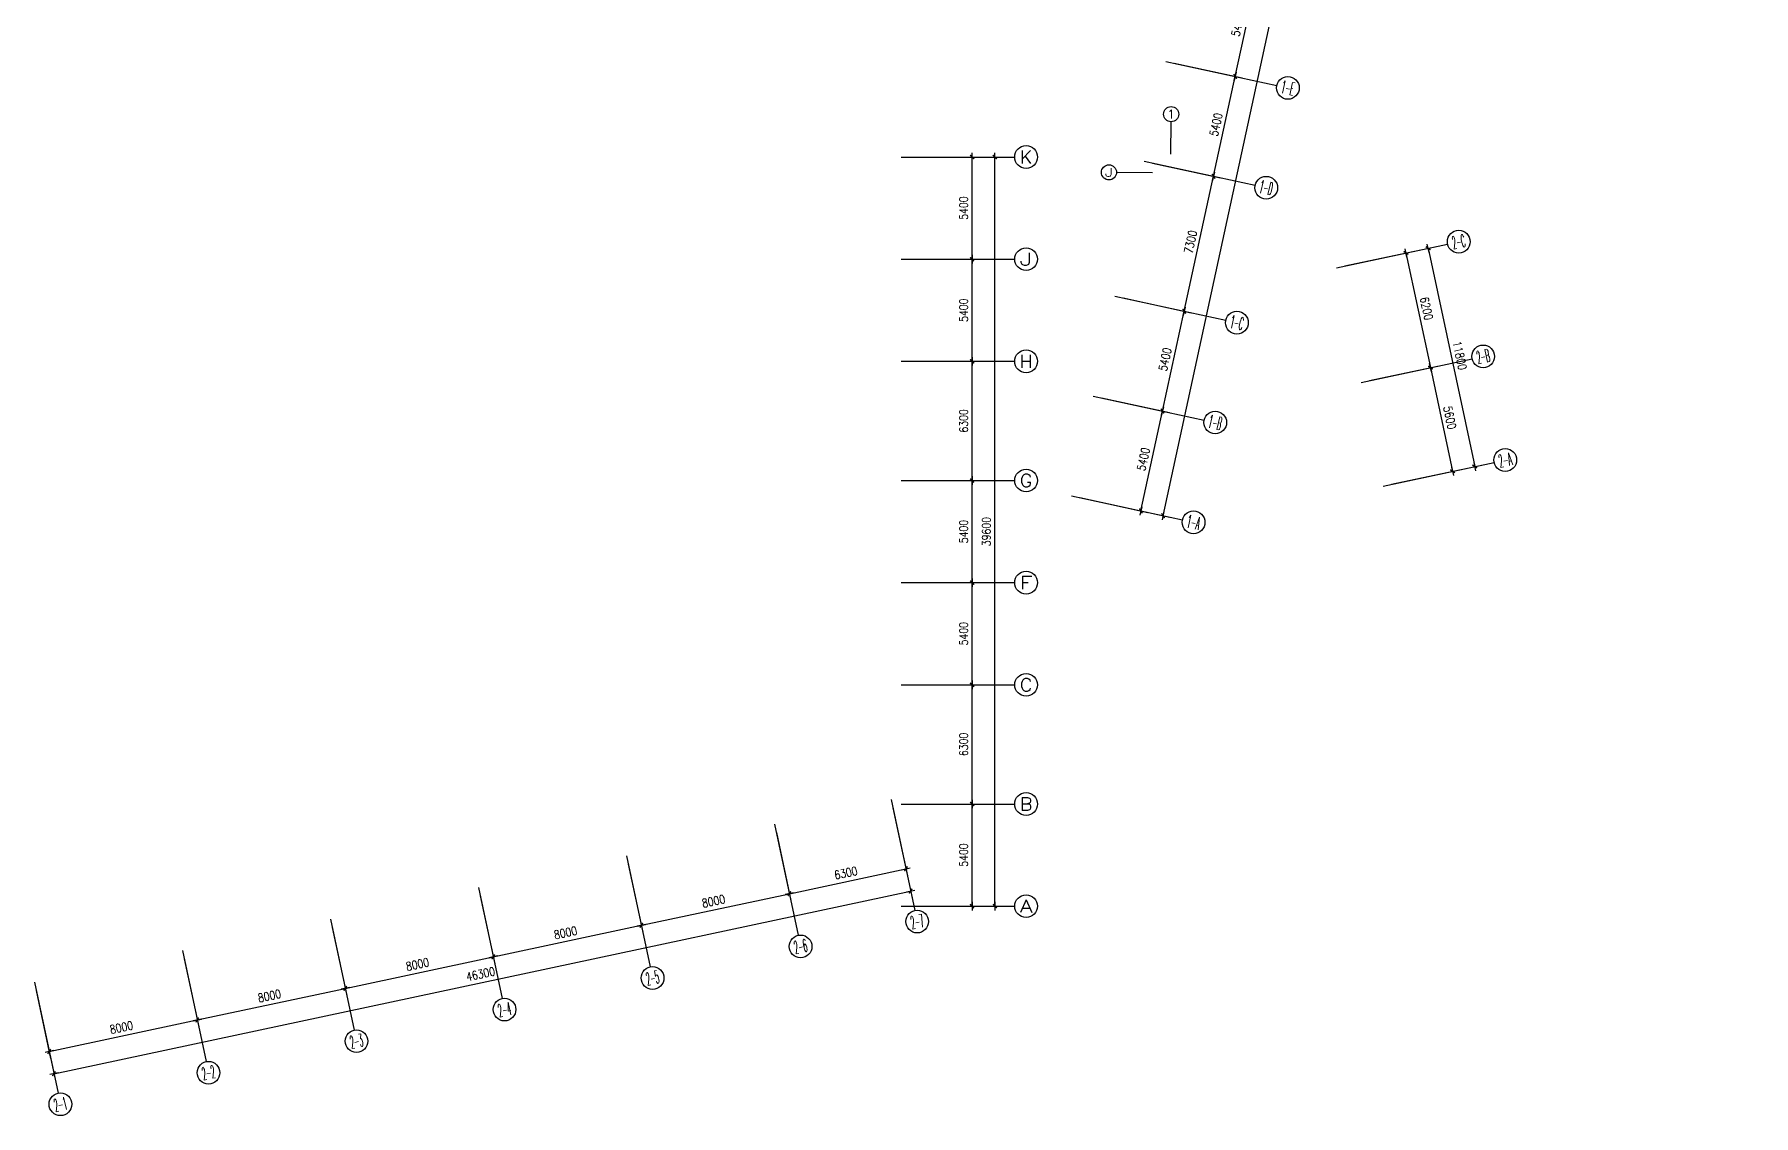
# Model space of a CAD drawing. Extents: x 791398 to 2325386, y -987887 to -518217.
# Drawn here: x 2232309 to 2323173, y -860828 to -803674 of the extents above; entities that cross this region are included whole.
import ezdxf
from ezdxf.enums import TextEntityAlignment as Align

# ---------------------------------------------------------------- set-up
doc = ezdxf.new("R2010")
doc.units = 0
doc.header["$LTSCALE"] = 1000
doc.header["$MEASUREMENT"] = 0
doc.header["$PDMODE"] = 3
doc.linetypes.add('DOTE', pattern=[2.42, 2, -0.2, 0.02, -0.2])
for name, color, linetype in [('AXIS', 3, 'Continuous'), ('AXIS_TEXT', 7, 'Continuous'), ('DOTE', 8, 'DOTE')]:
    doc.layers.add(name, color=color, linetype=linetype)
doc.layers.get('DOTE').off()
doc.styles.add('_TCH_AXIS', font='COMPLEX', dxfattribs={"bigfont": 'GBCBIG'})
doc.styles.add('COMPLEX', font='COMPLEX')
doc.styles.add('dim_font', font='SIMPLEX.shx', dxfattribs={"width": 0.8})
doc.dimstyles.new('DIMN150', dxfattribs={"dimscale": 1.5, "dimtxt": 300, "dimasz": 1, "dimexe": 250, "dimexo": 300, "dimgap": 150, "dimtad": 1, "dimdec": 0, "dimzin": 0, "dimdsep": 46, "dimtxsty": 'dim_font', "dimblk": '_DIMX', "dimcen": 0.09, "dimclrt": 7, "dimadec": 0, "dimazin": 0, "dimtfac": 1, "dimtdec": 0, "dimtix": 1, "dimtmove": 2, "dimatfit": 3, "dimldrblk": '_DIMX', "dimfxl": 0, "dimtolj": 1, "dimtzin": 0, "dimarcsym": 0})

# ---------------------------------------------------------------- blocks, each defined once
blk = doc.blocks.new('_DIMX')
blk.add_line((-150, 0), (150, 0))
at = {"const_width": 50}
blk.add_lwpolyline([(-70, -70), (70, 70)], dxfattribs=at)
blk = doc.blocks.new('*D630')
at = {"layer": 'AXIS', "color": 0, "lineweight": -2}
for p, q in [((69359, -163792), (74234, -163792)), ((73859, -203390), (73859, -163793)), ((69359, -203392), (74234, -203392))]:
    blk.add_line(p, q, dxfattribs=at)
at = {"layer": 'Defpoints', "color": 0}
for p in [(68909, -163792), (73859, -163792), (68909, -203392)]:
    blk.add_point(p, dxfattribs=at)
at = {"layer": 'AXIS', "color": 0, "lineweight": -2, "xscale": 1.5, "yscale": 1.5, "zscale": 1.5}
for p, rotation in [((73859, -163792), 90), ((73859, -203392), 270)]:
    blk.add_blockref('_DIMX', p, dxfattribs=dict(at, rotation=rotation))
at = {"layer": 'AXIS', "color": 7, "insert": (73409, -183592), "char_height": 450, "attachment_point": 5, "rotation": 90, "style": 'dim_font'}
blk.add_mtext('\\A1;39600', dxfattribs=at)
blk = doc.blocks.new('*D631')
at = {"layer": 'AXIS', "color": 0, "lineweight": -2}
for p, q in [((69359, -197992), (73034, -197992)), ((72659, -203390), (72659, -197993)), ((69359, -203392), (73034, -203392))]:
    blk.add_line(p, q, dxfattribs=at)
at = {"layer": 'Defpoints', "color": 0}
for p in [(68909, -197992), (72659, -197992), (68909, -203392)]:
    blk.add_point(p, dxfattribs=at)
at = {"layer": 'AXIS', "color": 0, "lineweight": -2, "xscale": 1.5, "yscale": 1.5, "zscale": 1.5}
for p, rotation in [((72659, -197992), 90), ((72659, -203392), 270)]:
    blk.add_blockref('_DIMX', p, dxfattribs=dict(at, rotation=rotation))
at = {"layer": 'AXIS', "color": 7, "insert": (72209, -200692), "char_height": 450, "attachment_point": 5, "rotation": 90, "style": 'dim_font'}
blk.add_mtext('\\A1;5400', dxfattribs=at)
blk = doc.blocks.new('*D632')
at = {"layer": 'AXIS', "color": 0, "lineweight": -2}
for p, q in [((69359, -191692), (73034, -191692)), ((72659, -197990), (72659, -191693)), ((69359, -197992), (73034, -197992))]:
    blk.add_line(p, q, dxfattribs=at)
at = {"layer": 'Defpoints', "color": 0}
for p in [(68909, -191692), (72659, -191692), (68909, -197992)]:
    blk.add_point(p, dxfattribs=at)
at = {"layer": 'AXIS', "color": 0, "lineweight": -2, "xscale": 1.5, "yscale": 1.5, "zscale": 1.5}
for p, rotation in [((72659, -191692), 90), ((72659, -197992), 270)]:
    blk.add_blockref('_DIMX', p, dxfattribs=dict(at, rotation=rotation))
at = {"layer": 'AXIS', "color": 7, "insert": (72209, -194842), "char_height": 450, "attachment_point": 5, "rotation": 90, "style": 'dim_font'}
blk.add_mtext('\\A1;6300', dxfattribs=at)
blk = doc.blocks.new('*D633')
at = {"layer": 'AXIS', "color": 0, "lineweight": -2}
for p, q in [((69359, -186292), (73034, -186292)), ((72659, -191690), (72659, -186293)), ((69359, -191692), (73034, -191692))]:
    blk.add_line(p, q, dxfattribs=at)
at = {"layer": 'Defpoints', "color": 0}
for p in [(68909, -186292), (72659, -186292), (68909, -191692)]:
    blk.add_point(p, dxfattribs=at)
at = {"layer": 'AXIS', "color": 0, "lineweight": -2, "xscale": 1.5, "yscale": 1.5, "zscale": 1.5}
for p, rotation in [((72659, -186292), 90), ((72659, -191692), 270)]:
    blk.add_blockref('_DIMX', p, dxfattribs=dict(at, rotation=rotation))
at = {"layer": 'AXIS', "color": 7, "insert": (72209, -188992), "char_height": 450, "attachment_point": 5, "rotation": 90, "style": 'dim_font'}
blk.add_mtext('\\A1;5400', dxfattribs=at)
blk = doc.blocks.new('*D634')
at = {"layer": 'AXIS', "color": 0, "lineweight": -2}
for p, q in [((69359, -180892), (73034, -180892)), ((72659, -186290), (72659, -180893)), ((69359, -186292), (73034, -186292))]:
    blk.add_line(p, q, dxfattribs=at)
at = {"layer": 'Defpoints', "color": 0}
for p in [(68909, -180892), (72659, -180892), (68909, -186292)]:
    blk.add_point(p, dxfattribs=at)
at = {"layer": 'AXIS', "color": 0, "lineweight": -2, "xscale": 1.5, "yscale": 1.5, "zscale": 1.5}
for p, rotation in [((72659, -180892), 90), ((72659, -186292), 270)]:
    blk.add_blockref('_DIMX', p, dxfattribs=dict(at, rotation=rotation))
at = {"layer": 'AXIS', "color": 7, "insert": (72209, -183592), "char_height": 450, "attachment_point": 5, "rotation": 90, "style": 'dim_font'}
blk.add_mtext('\\A1;5400', dxfattribs=at)
blk = doc.blocks.new('*D635')
at = {"layer": 'AXIS', "color": 0, "lineweight": -2}
for p, q in [((69359, -174592), (73034, -174592)), ((72659, -180890), (72659, -174593)), ((69359, -180892), (73034, -180892))]:
    blk.add_line(p, q, dxfattribs=at)
at = {"layer": 'Defpoints', "color": 0}
for p in [(68909, -174592), (72659, -174592), (68909, -180892)]:
    blk.add_point(p, dxfattribs=at)
at = {"layer": 'AXIS', "color": 0, "lineweight": -2, "xscale": 1.5, "yscale": 1.5, "zscale": 1.5}
for p, rotation in [((72659, -174592), 90), ((72659, -180892), 270)]:
    blk.add_blockref('_DIMX', p, dxfattribs=dict(at, rotation=rotation))
at = {"layer": 'AXIS', "color": 7, "insert": (72209, -177742), "char_height": 450, "attachment_point": 5, "rotation": 90, "style": 'dim_font'}
blk.add_mtext('\\A1;6300', dxfattribs=at)
blk = doc.blocks.new('*D636')
at = {"layer": 'AXIS', "color": 0, "lineweight": -2}
for p, q in [((69359, -169192), (73034, -169192)), ((72659, -174590), (72659, -169193)), ((69359, -174592), (73034, -174592))]:
    blk.add_line(p, q, dxfattribs=at)
at = {"layer": 'Defpoints', "color": 0}
for p in [(68909, -169192), (72659, -169192), (68909, -174592)]:
    blk.add_point(p, dxfattribs=at)
at = {"layer": 'AXIS', "color": 0, "lineweight": -2, "xscale": 1.5, "yscale": 1.5, "zscale": 1.5}
for p, rotation in [((72659, -169192), 90), ((72659, -174592), 270)]:
    blk.add_blockref('_DIMX', p, dxfattribs=dict(at, rotation=rotation))
at = {"layer": 'AXIS', "color": 7, "insert": (72209, -171892), "char_height": 450, "attachment_point": 5, "rotation": 90, "style": 'dim_font'}
blk.add_mtext('\\A1;5400', dxfattribs=at)
blk = doc.blocks.new('*D637')
at = {"layer": 'AXIS', "color": 0, "lineweight": -2}
for p, q in [((69359, -163792), (73034, -163792)), ((72659, -169190), (72659, -163793)), ((69359, -169192), (73034, -169192))]:
    blk.add_line(p, q, dxfattribs=at)
at = {"layer": 'Defpoints', "color": 0}
for p in [(68909, -163792), (72659, -163792), (68909, -169192)]:
    blk.add_point(p, dxfattribs=at)
at = {"layer": 'AXIS', "color": 0, "lineweight": -2, "xscale": 1.5, "yscale": 1.5, "zscale": 1.5}
for p, rotation in [((72659, -163792), 90), ((72659, -169192), 270)]:
    blk.add_blockref('_DIMX', p, dxfattribs=dict(at, rotation=rotation))
at = {"layer": 'AXIS', "color": 7, "insert": (72209, -166492), "char_height": 450, "attachment_point": 5, "rotation": 90, "style": 'dim_font'}
blk.add_mtext('\\A1;5400', dxfattribs=at)
blk = doc.blocks.new('_AXISO')
blk.add_circle((0, 0), 0.5)
at = {"layer": 'AXIS_TEXT', "style": 'COMPLEX', "width": 1.041667}
blk.add_attdef('A', text='', height=0.56, dxfattribs=at).set_placement((-0.25, -0.28), (0.25, -0.28), align=Align.FIT)
blk = doc.blocks.new('*D674')
at = {"layer": 'AXIS', "color": 0, "lineweight": -2}
for p, q in [((109564, -38027), (114328, -39061)), ((82749, -182751), (113961, -38983)), ((78351, -181798), (83115, -182832))]:
    blk.add_line(p, q, dxfattribs=at)
at = {"layer": 'Defpoints', "color": 0}
for p in [(109124, -37931), (113961, -38981), (77912, -181703)]:
    blk.add_point(p, dxfattribs=at)
at = {"layer": 'AXIS', "color": 0, "lineweight": -2, "xscale": 1.5, "yscale": 1.5, "zscale": 1.5}
for p, rotation in [((113961, -38981), 77.75137563257044), ((82749, -182753), 257.7513756325704)]:
    blk.add_blockref('_DIMX', p, dxfattribs=dict(at, rotation=rotation))
at = {"layer": 'AXIS', "color": 7, "insert": (97915, -110772), "char_height": 450, "attachment_point": 5, "rotation": 77.75138, "style": 'dim_font'}
blk.add_mtext('\\A1;147120', dxfattribs=at)
blk = doc.blocks.new('*D675')
at = {"layer": 'AXIS', "color": 0, "lineweight": -2}
for p, q in [((79497, -176521), (83088, -177301)), ((81576, -182497), (82721, -177223)), ((78351, -181798), (81943, -182578))]:
    blk.add_line(p, q, dxfattribs=at)
at = {"layer": 'Defpoints', "color": 0}
for p in [(79057, -176426), (82722, -177221), (77912, -181703)]:
    blk.add_point(p, dxfattribs=at)
at = {"layer": 'AXIS', "color": 0, "lineweight": -2, "xscale": 1.5, "yscale": 1.5, "zscale": 1.5}
for p, rotation in [((82722, -177221), 77.75137563257037), ((81576, -182498), 257.7513756325703)]:
    blk.add_blockref('_DIMX', p, dxfattribs=dict(at, rotation=rotation))
at = {"layer": 'AXIS', "color": 7, "insert": (81709, -179764), "char_height": 450, "attachment_point": 5, "rotation": 77.75138, "style": 'dim_font'}
blk.add_mtext('\\A1;5400', dxfattribs=at)
blk = doc.blocks.new('*D676')
at = {"layer": 'AXIS', "color": 0, "lineweight": -2}
for p, q in [((80643, -171244), (84234, -172024)), ((82722, -177220), (83867, -171946)), ((79497, -176521), (83088, -177301))]:
    blk.add_line(p, q, dxfattribs=at)
at = {"layer": 'Defpoints', "color": 0}
for p in [(80203, -171149), (83867, -171944), (79057, -176426)]:
    blk.add_point(p, dxfattribs=at)
at = {"layer": 'AXIS', "color": 0, "lineweight": -2, "xscale": 1.5, "yscale": 1.5, "zscale": 1.5}
for p, rotation in [((83867, -171944), 77.75137563257057), ((82722, -177221), 257.7513756325706)]:
    blk.add_blockref('_DIMX', p, dxfattribs=dict(at, rotation=rotation))
at = {"layer": 'AXIS', "color": 7, "insert": (82855, -174487), "char_height": 450, "attachment_point": 5, "rotation": 77.75138, "style": 'dim_font'}
blk.add_mtext('\\A1;5400', dxfattribs=at)
blk = doc.blocks.new('*D677')
at = {"layer": 'AXIS', "color": 0, "lineweight": -2}
for p, q in [((82191, -164110), (85783, -164890)), ((83868, -171943), (85416, -164812)), ((80643, -171244), (84234, -172024))]:
    blk.add_line(p, q, dxfattribs=at)
at = {"layer": 'Defpoints', "color": 0}
for p in [(81752, -164015), (85416, -164810), (80203, -171149)]:
    blk.add_point(p, dxfattribs=at)
at = {"layer": 'AXIS', "color": 0, "lineweight": -2, "xscale": 1.5, "yscale": 1.5, "zscale": 1.5}
for p, rotation in [((85416, -164810), 77.75137563257037), ((83867, -171944), 257.7513756325703)]:
    blk.add_blockref('_DIMX', p, dxfattribs=dict(at, rotation=rotation))
at = {"layer": 'AXIS', "color": 7, "insert": (84202, -168282), "char_height": 450, "attachment_point": 5, "rotation": 77.75138, "style": 'dim_font'}
blk.add_mtext('\\A1;7300', dxfattribs=at)
blk = doc.blocks.new('*D678')
at = {"layer": 'AXIS', "color": 0, "lineweight": -2}
for p, q in [((83337, -158833), (86928, -159613)), ((85416, -164809), (86561, -159535)), ((82191, -164110), (85783, -164890))]:
    blk.add_line(p, q, dxfattribs=at)
at = {"layer": 'Defpoints', "color": 0}
for p in [(82897, -158738), (86562, -159533), (81752, -164015)]:
    blk.add_point(p, dxfattribs=at)
at = {"layer": 'AXIS', "color": 0, "lineweight": -2, "xscale": 1.5, "yscale": 1.5, "zscale": 1.5}
for p, rotation in [((86562, -159533), 77.75137563257046), ((85416, -164810), 257.7513756325704)]:
    blk.add_blockref('_DIMX', p, dxfattribs=dict(at, rotation=rotation))
at = {"layer": 'AXIS', "color": 7, "insert": (85549, -162076), "char_height": 450, "attachment_point": 5, "rotation": 77.75138, "style": 'dim_font'}
blk.add_mtext('\\A1;5400', dxfattribs=at)
blk = doc.blocks.new('*D679')
at = {"layer": 'AXIS', "color": 0, "lineweight": -2}
for p, q in [((84483, -153556), (88074, -154336)), ((86562, -159532), (87707, -154258)), ((83337, -158833), (86928, -159613))]:
    blk.add_line(p, q, dxfattribs=at)
at = {"layer": 'Defpoints', "color": 0}
for p in [(84043, -153461), (87707, -154256), (82897, -158738)]:
    blk.add_point(p, dxfattribs=at)
at = {"layer": 'AXIS', "color": 0, "lineweight": -2, "xscale": 1.5, "yscale": 1.5, "zscale": 1.5}
for p, rotation in [((87707, -154256), 77.75137563257047), ((86562, -159533), 257.7513756325704)]:
    blk.add_blockref('_DIMX', p, dxfattribs=dict(at, rotation=rotation))
at = {"layer": 'AXIS', "color": 7, "insert": (86695, -156799), "char_height": 450, "attachment_point": 5, "rotation": 77.75138, "style": 'dim_font'}
blk.add_mtext('\\A1;5400', dxfattribs=at)
blk = doc.blocks.new('*D722')
at = {"layer": 'AXIS', "color": 0, "lineweight": -2}
for p, q in [((68472, -198191), (69489, -202959)), ((24130, -212250), (69409, -202593)), ((23190, -207849), (24207, -212617))]:
    blk.add_line(p, q, dxfattribs=at)
at = {"layer": 'Defpoints', "color": 0}
for p in [(68378, -197751), (69410, -202592), (23096, -207409)]:
    blk.add_point(p, dxfattribs=at)
at = {"layer": 'AXIS', "color": 0, "lineweight": -2, "xscale": 1.5, "yscale": 1.5, "zscale": 1.5}
for p, rotation in [((69410, -202592), 12.04021007869188), ((24129, -212250), 192.0402100786919)]:
    blk.add_blockref('_DIMX', p, dxfattribs=dict(at, rotation=rotation))
at = {"layer": 'AXIS', "color": 7, "insert": (46676, -206981), "char_height": 450, "attachment_point": 5, "rotation": 12.04021, "style": 'dim_font'}
blk.add_mtext('\\A1;46300', dxfattribs=at)
blk = doc.blocks.new('*D723')
at = {"layer": 'AXIS', "color": 0, "lineweight": -2}
for p, q in [((31014, -206181), (31781, -209775)), ((23190, -207849), (23957, -211444)), ((23880, -211077), (31701, -209408))]:
    blk.add_line(p, q, dxfattribs=at)
at = {"layer": 'Defpoints', "color": 0}
for p in [(30920, -205741), (23096, -207409), (31703, -209408)]:
    blk.add_point(p, dxfattribs=at)
at = {"layer": 'AXIS', "color": 0, "lineweight": -2, "xscale": 1.5, "yscale": 1.5, "zscale": 1.5}
for p, rotation in [((31703, -209408), 12.04021007869192), ((23879, -211077), 192.0402100786919)]:
    blk.add_blockref('_DIMX', p, dxfattribs=dict(at, rotation=rotation))
at = {"layer": 'AXIS', "color": 7, "insert": (27697, -209802), "char_height": 450, "attachment_point": 5, "rotation": 12.04021, "style": 'dim_font'}
blk.add_mtext('\\A1;8000', dxfattribs=at)
blk = doc.blocks.new('*D724')
at = {"layer": 'AXIS', "color": 0, "lineweight": -2}
for p, q in [((38838, -204512), (39605, -208106)), ((31014, -206181), (31781, -209775)), ((31704, -209408), (39525, -207740))]:
    blk.add_line(p, q, dxfattribs=at)
at = {"layer": 'Defpoints', "color": 0}
for p in [(38744, -204072), (30920, -205741), (39527, -207739)]:
    blk.add_point(p, dxfattribs=at)
at = {"layer": 'AXIS', "color": 0, "lineweight": -2, "xscale": 1.5, "yscale": 1.5, "zscale": 1.5}
for p, rotation in [((39527, -207739), 12.04021007869184), ((31703, -209408), 192.0402100786918)]:
    blk.add_blockref('_DIMX', p, dxfattribs=dict(at, rotation=rotation))
at = {"layer": 'AXIS', "color": 7, "insert": (35521, -208134), "char_height": 450, "attachment_point": 5, "rotation": 12.04021, "style": 'dim_font'}
blk.add_mtext('\\A1;8000', dxfattribs=at)
blk = doc.blocks.new('*D725')
at = {"layer": 'AXIS', "color": 0, "lineweight": -2}
for p, q in [((46662, -202843), (47429, -206437)), ((38838, -204512), (39605, -208106)), ((39528, -207739), (47349, -206071))]:
    blk.add_line(p, q, dxfattribs=at)
at = {"layer": 'Defpoints', "color": 0}
for p in [(46568, -202403), (38744, -204072), (47351, -206071)]:
    blk.add_point(p, dxfattribs=at)
at = {"layer": 'AXIS', "color": 0, "lineweight": -2, "xscale": 1.5, "yscale": 1.5, "zscale": 1.5}
for p, rotation in [((47351, -206071), 12.04021007869195), ((39527, -207739), 192.0402100786919)]:
    blk.add_blockref('_DIMX', p, dxfattribs=dict(at, rotation=rotation))
at = {"layer": 'AXIS', "color": 7, "insert": (43345, -206465), "char_height": 450, "attachment_point": 5, "rotation": 12.04021, "style": 'dim_font'}
blk.add_mtext('\\A1;8000', dxfattribs=at)
blk = doc.blocks.new('*D726')
at = {"layer": 'AXIS', "color": 0, "lineweight": -2}
for p, q in [((54486, -201174), (55253, -204768)), ((46662, -202843), (47429, -206437)), ((47352, -206070), (55173, -204402))]:
    blk.add_line(p, q, dxfattribs=at)
at = {"layer": 'Defpoints', "color": 0}
for p in [(54392, -200734), (46568, -202403), (55175, -204402)]:
    blk.add_point(p, dxfattribs=at)
at = {"layer": 'AXIS', "color": 0, "lineweight": -2, "xscale": 1.5, "yscale": 1.5, "zscale": 1.5}
for p, rotation in [((55175, -204402), 12.0402100786918), ((47351, -206071), 192.0402100786918)]:
    blk.add_blockref('_DIMX', p, dxfattribs=dict(at, rotation=rotation))
at = {"layer": 'AXIS', "color": 7, "insert": (51169, -204796), "char_height": 450, "attachment_point": 5, "rotation": 12.04021, "style": 'dim_font'}
blk.add_mtext('\\A1;8000', dxfattribs=at)
blk = doc.blocks.new('*D727')
at = {"layer": 'AXIS', "color": 0, "lineweight": -2}
for p, q in [((62310, -199506), (63077, -203100)), ((54486, -201174), (55253, -204768)), ((55176, -204401), (62997, -202733))]:
    blk.add_line(p, q, dxfattribs=at)
at = {"layer": 'Defpoints', "color": 0}
for p in [(62216, -199065), (54392, -200734), (62999, -202733)]:
    blk.add_point(p, dxfattribs=at)
at = {"layer": 'AXIS', "color": 0, "lineweight": -2, "xscale": 1.5, "yscale": 1.5, "zscale": 1.5}
for p, rotation in [((62999, -202733), 12.04021007869189), ((55175, -204402), 192.0402100786919)]:
    blk.add_blockref('_DIMX', p, dxfattribs=dict(at, rotation=rotation))
at = {"layer": 'AXIS', "color": 7, "insert": (58993, -203127), "char_height": 450, "attachment_point": 5, "rotation": 12.04021, "style": 'dim_font'}
blk.add_mtext('\\A1;8000', dxfattribs=at)
blk = doc.blocks.new('*D728')
at = {"layer": 'AXIS', "color": 0, "lineweight": -2}
for p, q in [((68472, -198191), (69238, -201786)), ((62310, -199506), (63077, -203100)), ((63000, -202733), (69159, -201419))]:
    blk.add_line(p, q, dxfattribs=at)
at = {"layer": 'Defpoints', "color": 0}
for p in [(68378, -197751), (62216, -199065), (69160, -201419)]:
    blk.add_point(p, dxfattribs=at)
at = {"layer": 'AXIS', "color": 0, "lineweight": -2, "xscale": 1.5, "yscale": 1.5, "zscale": 1.5}
for p, rotation in [((69160, -201419), 12.04021007869184), ((62999, -202733), 192.0402100786918)]:
    blk.add_blockref('_DIMX', p, dxfattribs=dict(at, rotation=rotation))
at = {"layer": 'AXIS', "color": 7, "insert": (65986, -201636), "char_height": 450, "attachment_point": 5, "rotation": 12.04021, "style": 'dim_font'}
blk.add_mtext('\\A1;6300', dxfattribs=at)
blk = doc.blocks.new('*D729')
at = {"layer": 'AXIS', "color": 0, "lineweight": -2}
for p, q in [((92360, -169551), (97128, -168534)), ((96761, -168613), (99222, -180151)), ((94822, -181091), (99589, -180074))]:
    blk.add_line(p, q, dxfattribs=at)
at = {"layer": 'Defpoints', "color": 0}
for p in [(91920, -169644), (99223, -180152), (94381, -181185)]:
    blk.add_point(p, dxfattribs=at)
at = {"layer": 'AXIS', "color": 0, "lineweight": -2, "xscale": 1.5, "yscale": 1.5, "zscale": 1.5}
for p, rotation in [((96761, -168612), 102.0402100786571), ((99223, -180152), 282.040210078657)]:
    blk.add_blockref('_DIMX', p, dxfattribs=dict(at, rotation=rotation))
at = {"layer": 'AXIS', "color": 7, "insert": (98432, -174288), "char_height": 450, "attachment_point": 5, "rotation": 282.04021, "style": 'dim_font'}
blk.add_mtext('\\A1;11800', dxfattribs=at)
blk = doc.blocks.new('*D730')
at = {"layer": 'AXIS', "color": 0, "lineweight": -2}
for p, q in [((93653, -175614), (97248, -174848)), ((96881, -174927), (98049, -180401)), ((94822, -181091), (98416, -180324))]:
    blk.add_line(p, q, dxfattribs=at)
at = {"layer": 'Defpoints', "color": 0}
for p in [(93213, -175708), (98049, -180403), (94381, -181185)]:
    blk.add_point(p, dxfattribs=at)
at = {"layer": 'AXIS', "color": 0, "lineweight": -2, "xscale": 1.5, "yscale": 1.5, "zscale": 1.5}
for p, rotation in [((96881, -174926), 102.040210078657), ((98049, -180403), 282.040210078657)]:
    blk.add_blockref('_DIMX', p, dxfattribs=dict(at, rotation=rotation))
at = {"layer": 'AXIS', "color": 7, "insert": (97905, -177570), "char_height": 450, "attachment_point": 5, "rotation": 282.04021, "style": 'dim_font'}
blk.add_mtext('\\A1;5600', dxfattribs=at)
blk = doc.blocks.new('*D731')
at = {"layer": 'AXIS', "color": 0, "lineweight": -2}
for p, q in [((92360, -169551), (95954, -168784)), ((95588, -168864), (96880, -174924)), ((93653, -175614), (97248, -174848))]:
    blk.add_line(p, q, dxfattribs=at)
at = {"layer": 'Defpoints', "color": 0}
for p in [(91920, -169644), (96881, -174926), (93213, -175708)]:
    blk.add_point(p, dxfattribs=at)
at = {"layer": 'AXIS', "color": 0, "lineweight": -2, "xscale": 1.5, "yscale": 1.5, "zscale": 1.5}
for p, rotation in [((95587, -168862), 102.0402100786571), ((96881, -174926), 282.040210078657)]:
    blk.add_blockref('_DIMX', p, dxfattribs=dict(at, rotation=rotation))
at = {"layer": 'AXIS', "color": 7, "insert": (96674, -171800), "char_height": 450, "attachment_point": 5, "rotation": 282.04021, "style": 'dim_font'}
blk.add_mtext('\\A1;6200', dxfattribs=at)
blk = doc.blocks.new('zx')
at = {"layer": 'AXIS'}
for p, q in [((82897.2, -158737.7), (88760.6, -160010.6)), ((83160.4, -163638.1), (83172.5, -161930.4)), ((68909.3, -163792), (74909.3, -163792)), ((81751.5, -164014.8), (87614.9, -165287.7)), ((82198.6, -164620.3), (80289.6, -164606.8)), ((91920, -169644.4), (97788, -168392.8)), ((68909.3, -169192), (74909.3, -169192)), ((80202.8, -171148.6), (86066.2, -172421.5)), ((93213.3, -175708), (99081.3, -174456.4)), ((68909.3, -174592), (74909.3, -174592)), ((79057.2, -176425.7), (84920.6, -177698.6)), ((94381.4, -181184.8), (100249.4, -179933.2)), ((68909.3, -180892), (74909.3, -180892)), ((77911.5, -181702.8), (83775, -182975.7)), ((68909.3, -186292), (74909.3, -186292)), ((68909.3, -191692), (74909.3, -191692)), ((68377.8, -197751.3), (69629.4, -203619.3)), ((68909.3, -197992), (74909.3, -197992)), ((62216.4, -199065.5), (63468, -204933.5)), ((54392.4, -200734.2), (55644, -206602.2)), ((46568.4, -202403), (47820, -208271)), ((68909.3, -203392), (74909.3, -203392)), ((38744.4, -204071.8), (39996, -209939.8)), ((30920.4, -205740.6), (32172, -211608.6)), ((23096.4, -207409.4), (24348, -213277.4))]:
    blk.add_line(p, q, dxfattribs=at)
blk.add_circle((79889.6, -164604), 400, dxfattribs=at)
ref = blk.add_blockref('_AXISO', (89346.9, -160137.9), dxfattribs=dict(at, xscale=1200, yscale=1200, zscale=1200))
ref.add_attrib('A', '1-E', dxfattribs={"layer": 'AXIS_TEXT', "height": 678.82, "rotation": 347.751376, "style": '_TCH_AXIS', "width": 0.368421}).set_placement((88943.2, -160397.6), (89606.6, -160541.6), align=Align.FIT)
ref = blk.add_blockref('_AXISO', (83175.3, -161530.4), dxfattribs=dict(at, xscale=800, yscale=800, zscale=800))
ref.add_attrib('A', '1', dxfattribs={"layer": 'AXIS_TEXT', "height": 452.5, "style": '_TCH_AXIS', "width": 2.333333}).set_placement((82949, -161756.6), (83401.6, -161756.6), align=Align.FIT)
ref = blk.add_blockref('_AXISO', (75509.3, -163792), dxfattribs=dict(at, xscale=1200, yscale=1200, zscale=1200))
ref.add_attrib('A', 'K', dxfattribs={"layer": 'AXIS_TEXT', "height": 678.8, "style": '_TCH_AXIS', "width": 1.105263}).set_placement((75169.9, -164131.4), (75848.7, -164131.4), align=Align.FIT)
ref = blk.add_blockref('_AXISO', (88201.3, -165415), dxfattribs=dict(at, xscale=1200, yscale=1200, zscale=1200))
ref.add_attrib('A', '1-D', dxfattribs={"layer": 'AXIS_TEXT', "height": 678.82, "rotation": 347.751376, "style": '_TCH_AXIS', "width": 0.362069}).set_placement((87797.6, -165674.7), (88461, -165818.7), align=Align.FIT)
ref = blk.add_blockref('_AXISO', (98374.8, -168267.7), dxfattribs=dict(at, xscale=1200, yscale=1200, zscale=1200))
ref.add_attrib('A', '2-C', dxfattribs={"layer": 'AXIS_TEXT', "height": 678.82, "rotation": 12.04021, "style": '_TCH_AXIS', "width": 0.344262}).set_placement((98113.6, -168670.4), (98777.5, -168528.8), align=Align.FIT)
ref = blk.add_blockref('_AXISO', (75509.3, -169192), dxfattribs=dict(at, xscale=1200, yscale=1200, zscale=1200))
ref.add_attrib('A', 'J', dxfattribs={"layer": 'AXIS_TEXT', "height": 678.8, "style": '_TCH_AXIS', "width": 1.909091}).set_placement((75169.9, -169531.4), (75848.7, -169531.4), align=Align.FIT)
ref = blk.add_blockref('_AXISO', (86652.6, -172548.8), dxfattribs=dict(at, xscale=1200, yscale=1200, zscale=1200))
ref.add_attrib('A', '1-C', dxfattribs={"layer": 'AXIS_TEXT', "height": 678.82, "rotation": 347.751376, "style": '_TCH_AXIS', "width": 0.375}).set_placement((86248.9, -172808.5), (86912.2, -172952.5), align=Align.FIT)
ref = blk.add_blockref('_AXISO', (75509.3, -174592), dxfattribs=dict(at, xscale=1200, yscale=1200, zscale=1200))
ref.add_attrib('A', 'H', dxfattribs={"layer": 'AXIS_TEXT', "height": 678.8, "style": '_TCH_AXIS', "width": 1.05}).set_placement((75169.9, -174931.4), (75848.7, -174931.4), align=Align.FIT)
ref = blk.add_blockref('_AXISO', (99668.1, -174331.3), dxfattribs=dict(at, xscale=1200, yscale=1200, zscale=1200))
ref.add_attrib('A', '2-B', dxfattribs={"layer": 'AXIS_TEXT', "height": 678.82, "rotation": 12.04021, "style": '_TCH_AXIS', "width": 0.333333}).set_placement((99406.9, -174734), (100070.8, -174592.4), align=Align.FIT)
ref = blk.add_blockref('_AXISO', (85506.9, -177825.9), dxfattribs=dict(at, xscale=1200, yscale=1200, zscale=1200))
ref.add_attrib('A', '1-B', dxfattribs={"layer": 'AXIS_TEXT', "height": 678.82, "rotation": 347.751376, "style": '_TCH_AXIS', "width": 0.362069}).set_placement((85103.2, -178085.6), (85766.6, -178229.6), align=Align.FIT)
ref = blk.add_blockref('_AXISO', (100836.2, -179808.1), dxfattribs=dict(at, xscale=1200, yscale=1200, zscale=1200))
ref.add_attrib('A', '2-A', dxfattribs={"layer": 'AXIS_TEXT', "height": 678.82, "rotation": 12.04021, "style": '_TCH_AXIS', "width": 0.328125}).set_placement((100575.1, -180210.8), (101239, -180069.2), align=Align.FIT)
ref = blk.add_blockref('_AXISO', (75509.3, -180892), dxfattribs=dict(at, xscale=1200, yscale=1200, zscale=1200))
ref.add_attrib('A', 'G', dxfattribs={"layer": 'AXIS_TEXT', "height": 678.8, "style": '_TCH_AXIS', "width": 1.166667}).set_placement((75169.9, -181231.4), (75848.7, -181231.4), align=Align.FIT)
ref = blk.add_blockref('_AXISO', (84361.3, -183103), dxfattribs=dict(at, xscale=1200, yscale=1200, zscale=1200))
ref.add_attrib('A', '1-A', dxfattribs={"layer": 'AXIS_TEXT', "height": 678.82, "rotation": 347.751376, "style": '_TCH_AXIS', "width": 0.355932}).set_placement((83957.6, -183362.7), (84621, -183506.7), align=Align.FIT)
ref = blk.add_blockref('_AXISO', (75509.3, -186292), dxfattribs=dict(at, xscale=1200, yscale=1200, zscale=1200))
ref.add_attrib('A', 'F', dxfattribs={"layer": 'AXIS_TEXT', "height": 678.8, "style": '_TCH_AXIS', "width": 1.3125}).set_placement((75169.9, -186631.4), (75848.7, -186631.4), align=Align.FIT)
ref = blk.add_blockref('_AXISO', (75509.3, -191692), dxfattribs=dict(at, xscale=1200, yscale=1200, zscale=1200))
ref.add_attrib('A', 'C', dxfattribs={"layer": 'AXIS_TEXT', "height": 678.8, "style": '_TCH_AXIS', "width": 1.4}).set_placement((75169.9, -192031.4), (75848.7, -192031.4), align=Align.FIT)
ref = blk.add_blockref('_AXISO', (75509.3, -197992), dxfattribs=dict(at, xscale=1200, yscale=1200, zscale=1200))
ref.add_attrib('A', 'B', dxfattribs={"layer": 'AXIS_TEXT', "height": 678.8, "style": '_TCH_AXIS', "width": 1.235294}).set_placement((75169.9, -198331.4), (75848.7, -198331.4), align=Align.FIT)
ref = blk.add_blockref('_AXISO', (75509.3, -203392), dxfattribs=dict(at, xscale=1200, yscale=1200, zscale=1200))
ref.add_attrib('A', 'A', dxfattribs={"layer": 'AXIS_TEXT', "height": 678.8, "style": '_TCH_AXIS', "width": 1.166667}).set_placement((75169.9, -203731.4), (75848.7, -203731.4), align=Align.FIT)
ref = blk.add_blockref('_AXISO', (69754.6, -204206.1), dxfattribs=dict(at, xscale=1200, yscale=1200, zscale=1200))
ref.add_attrib('A', '2-7', dxfattribs={"layer": 'AXIS_TEXT', "height": 678.82, "rotation": 12.04021, "style": '_TCH_AXIS', "width": 0.35}).set_placement((69493.4, -204608.8), (70157.3, -204467.2), align=Align.FIT)
ref = blk.add_blockref('_AXISO', (63593.2, -205520.3), dxfattribs=dict(at, xscale=1200, yscale=1200, zscale=1200))
ref.add_attrib('A', '2-6', dxfattribs={"layer": 'AXIS_TEXT', "height": 678.82, "rotation": 12.04021, "style": '_TCH_AXIS', "width": 0.35}).set_placement((63332, -205923), (63995.9, -205781.4), align=Align.FIT)
ref = blk.add_blockref('_AXISO', (55769.2, -207189), dxfattribs=dict(at, xscale=1200, yscale=1200, zscale=1200))
ref.add_attrib('A', '2-5', dxfattribs={"layer": 'AXIS_TEXT', "height": 678.82, "rotation": 12.04021, "style": '_TCH_AXIS', "width": 0.35}).set_placement((55508, -207591.8), (56171.9, -207450.2), align=Align.FIT)
ref = blk.add_blockref('_AXISO', (47945.1, -208857.8), dxfattribs=dict(at, xscale=1200, yscale=1200, zscale=1200))
ref.add_attrib('A', '2-4', dxfattribs={"layer": 'AXIS_TEXT', "height": 678.82, "rotation": 12.04021, "style": '_TCH_AXIS', "width": 0.33871}).set_placement((47684, -209260.6), (48347.9, -209119), align=Align.FIT)
ref = blk.add_blockref('_AXISO', (40121.1, -210526.6), dxfattribs=dict(at, xscale=1200, yscale=1200, zscale=1200))
ref.add_attrib('A', '2-3', dxfattribs={"layer": 'AXIS_TEXT', "height": 678.82, "rotation": 12.04021, "style": '_TCH_AXIS', "width": 0.35}).set_placement((39860, -210929.4), (40523.9, -210787.8), align=Align.FIT)
ref = blk.add_blockref('_AXISO', (32297.1, -212195.4), dxfattribs=dict(at, xscale=1200, yscale=1200, zscale=1200))
ref.add_attrib('A', '2-2', dxfattribs={"layer": 'AXIS_TEXT', "height": 678.82, "rotation": 12.04021, "style": '_TCH_AXIS', "width": 0.35}).set_placement((32036, -212598.1), (32699.9, -212456.5), align=Align.FIT)
ref = blk.add_blockref('_AXISO', (24473.1, -213864.2), dxfattribs=dict(at, xscale=1200, yscale=1200, zscale=1200))
ref.add_attrib('A', '2-1', dxfattribs={"layer": 'AXIS_TEXT', "height": 678.82, "rotation": 12.04021, "style": '_TCH_AXIS', "width": 0.381818}).set_placement((24212, -214266.9), (24875.9, -214125.3), align=Align.FIT)
at = {"layer": 'AXIS_TEXT', "style": '_TCH_AXIS', "width": 1.909091}
blk.add_text('J', height=452.5, dxfattribs=at).set_placement((79663.4, -164830.3), (80115.9, -164830.3), align=Align.FIT)
at = {"layer": 'AXIS'}
for p1, p2, distance, picture, middle in [((77911.5344, -181702.7577), (109123.7635, -37931.2987), -4950, '*D674', (97915.2118, -110771.7221)), ((82897.2, -158737.7), (84042.8, -153460.6), -3750, '*D679', (86694.9, -156799.3)), ((81751.5, -164014.8), (82897.2, -158737.7), -3750, '*D678', (85549.2, -162076.4)), ((68909.3, -203392), (68909.3, -163792), -4950, '*D630', (73409.3, -183592)), ((68909.3, -169192), (68909.3, -163792), -3750, '*D637', (72209.3, -166492)), ((80202.8, -171148.6), (81751.5, -164014.8), -3750, '*D677', (84202, -168281.8)), ((68909.3, -174592), (68909.3, -169192), -3750, '*D636', (72209.3, -171892)), ((91920, -169644.4), (94381.4, -181184.8), 4950, '*D729', (98431.9, -174288.2)), ((91920, -169644.4), (93213.3, -175708), 3750, '*D731', (96674.2, -171800.1)), ((79057.2, -176425.7), (80202.8, -171148.6), -3750, '*D676', (82854.9, -174487.3)), ((68909.3, -180892), (68909.3, -174592), -3750, '*D635', (72209.3, -177742)), ((93213.3, -175708), (94381.4, -181184.8), 3750, '*D730', (97905, -177570.3)), ((77911.5, -181702.8), (79057.2, -176425.7), -3750, '*D675', (81709.2, -179764.3)), ((68909.3, -186292), (68909.3, -180892), -3750, '*D634', (72209.3, -183592)), ((68909.3, -191692), (68909.3, -186292), -3750, '*D633', (72209.3, -188992)), ((68909.3, -197992), (68909.3, -191692), -3750, '*D632', (72209.3, -194842)), ((23096.4, -207409.4), (68377.8, -197751.3), -4950, '*D722', (46675.8, -206981.3)), ((62216.4, -199065.5), (68377.8, -197751.3), -3750, '*D728', (65985.5, -201635.8)), ((68909.3, -203392), (68909.3, -197992), -3750, '*D631', (72209.3, -200692)), ((54392.4, -200734.2), (62216.4, -199065.5), -3750, '*D727', (58992.8, -203127.2)), ((46568.4, -202403), (54392.4, -200734.2), -3750, '*D726', (51168.8, -204796)), ((38744.4, -204071.8), (46568.4, -202403), -3750, '*D725', (43344.8, -206464.8)), ((30920.4, -205740.6), (38744.4, -204071.8), -3750, '*D724', (35520.8, -208133.6)), ((23096.4, -207409.4), (30920.4, -205740.6), -3750, '*D723', (27696.7, -209802.4))]:
    dim = blk.add_aligned_dim(p1=p1, p2=p2, distance=distance, dimstyle='DIMN150', dxfattribs=at)
    dim.commit()
    dim.dimension.update_dxf_attribs({"geometry": picture, "text_midpoint": middle})

msp = doc.modelspace()

# ---------------------------------------------------------------- block references
at = {"layer": 'DOTE'}
msp.add_blockref('zx', (2209212, -646364), dxfattribs=at)

doc.saveas('drawing.dxf')
